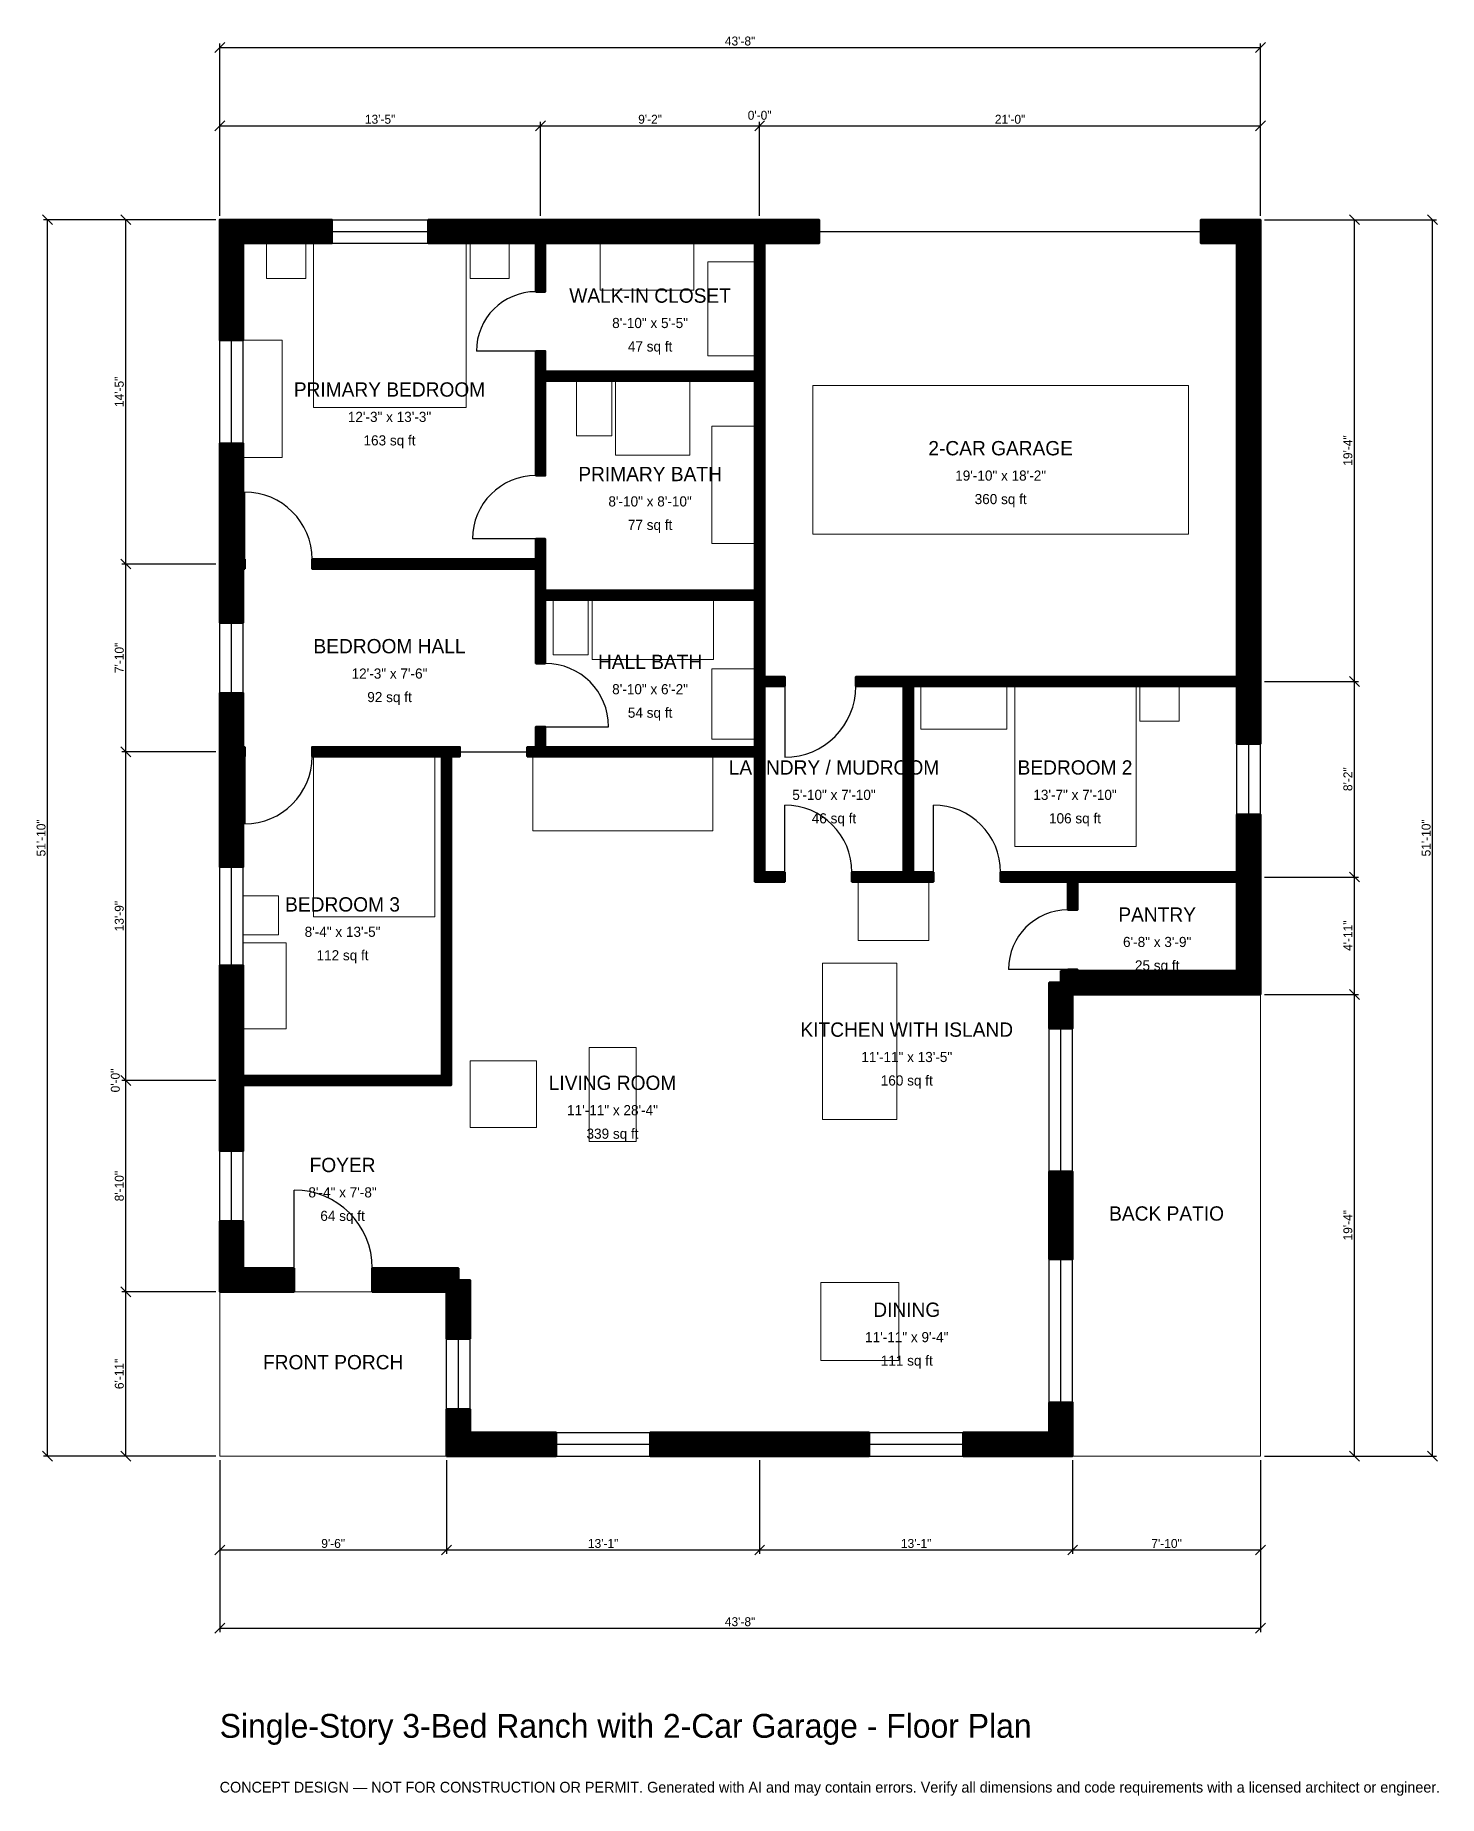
# Model space of a CAD drawing. Header units: inches. Extents: x -93 to 613, y -171 to 715.
import ezdxf
from ezdxf.enums import TextEntityAlignment as Align

# ---------------------------------------------------------------- set-up
doc = ezdxf.new("R2010")
doc.units = ezdxf.units.IN
doc.header["$MEASUREMENT"] = 0
doc.linetypes.add('DASHED', pattern=[0.6, 0.5, -0.1])
for name, color, linetype, lineweight in [('A-ANNO-DIMS', 1, 'Continuous', 13), ('A-ANNO-TEXT', 7, 'Continuous', 18), ('A-AREA-IDEN', 7, 'Continuous', 18), ('A-DOOR', 2, 'Continuous', 25), ('A-FLOR-FIXT', 9, 'Continuous', 13), ('A-FURN', 9, 'Continuous', 13), ('A-GLAZ', 4, 'Continuous', 25), ('A-SITE-PAVE', 8, 'Continuous', 13), ('A-WALL', 7, 'Continuous', 50), ('A-WALL-PATT', 8, 'Continuous', 13)]:
    doc.layers.add(name, color=color, linetype=linetype, lineweight=lineweight)
doc.dimstyles.new('PLAN', dxfattribs={"dimtxt": 4.5, "dimasz": 3, "dimexe": 2, "dimexo": 2, "dimgap": 1, "dimtad": 1, "dimdec": 0, "dimlunit": 4, "dimtsz": 2.5, "dimcen": 2.5, "dimclrd": 1, "dimclre": 1, "dimazin": 3, "dimtfac": 1, "dimtmove": 0, "dimatfit": 3})

msp = doc.modelspace()

# ---------------------------------------------------------------- hatches: boundary and pattern name
at = {"layer": 'A-WALL-PATT'}
h = msp.add_hatch(dxfattribs=at)
h.set_pattern_fill('ANSI31', color=8, scale=0.8)
h.paths.add_polyline_path([(114.1732, 23.622), (125.9843, 23.622), (125.9843, 11.811), (169.2913, 11.811), (169.2913, 0), (125.9843, 0), (125.9843, 0), (114.1732, 0), (114.1732, 0), (114.1732, 0), (114.1732, 11.811), (114.1732, 11.811), (114.1732, 23.622)])
h.paths.add_polyline_path([(114.1732, 82.6772), (76.7717, 82.6772), (76.7717, 94.4882), (120.0787, 94.4882), (120.0787, 88.5827), (125.9843, 88.5827), (125.9843, 59.0551), (114.1732, 59.0551), (114.1732, 82.6772)])
h.paths.add_polyline_path([(11.811, 82.6772), (11.811, 82.6771), (0, 82.6771), (0, 82.6771), (0, 82.6772), (0, 82.6772), (0, 94.4882), (0, 94.4882), (0, 118.1102), (11.811, 118.1102), (11.811, 94.4882), (37.4016, 94.4882), (37.4016, 82.6772), (11.811, 82.6772)])
h.paths.add_polyline_path([(0, 183.0709), (0, 186.6142), (0, 186.6142), (0, 191.3386), (0, 191.3386), (0, 194.8819), (0, 246.8504), (11.811, 246.8504), (11.811, 194.8819), (11.811, 191.3386), (111.811, 191.3386), (111.811, 351.9685), (46.4567, 351.9685), (46.4567, 356.6929), (111.811, 356.6929), (116.5354, 356.6929), (120.8661, 356.6929), (120.8661, 351.9685), (116.5354, 351.9685), (116.5354, 191.3386), (116.5354, 186.6142), (116.5354, 186.6142), (111.811, 186.6142), (111.811, 186.6142), (11.811, 186.6142), (11.811, 183.0709), (11.811, 153.5433), (0, 153.5433), (0, 183.0709)])
h.paths.add_polyline_path([(0, 348.4252), (0, 351.9685), (0, 351.9685), (0, 356.6929), (0, 356.6929), (0, 360.2362), (0, 383.8583), (11.811, 383.8583), (11.811, 360.2362), (11.811, 356.6929), (12.5984, 356.6929), (12.5984, 351.9685), (11.811, 351.9685), (11.811, 348.4252), (11.811, 296.4567), (0, 296.4567), (0, 348.4252)])
h.paths.add_polyline_path([(0, 442.9134), (0, 446.4567), (0, 446.4567), (0, 451.1811), (0, 451.1811), (0, 454.7244), (0, 509.4488), (11.811, 509.4488), (11.811, 454.7244), (11.811, 451.1811), (12.5984, 451.1811), (12.5984, 446.4567), (11.811, 446.4567), (11.811, 442.9134), (11.811, 419.2913), (0, 419.2913), (0, 442.9134)])
h.paths.add_polyline_path([(0, 610.2362), (0, 610.2362), (0, 622.0472), (0, 622.0472), (0, 622.0473), (0, 622.0473), (11.811, 622.0473), (11.811, 622.0472), (56.4961, 622.0472), (56.4961, 610.2362), (11.811, 610.2362), (11.811, 561.4173), (0, 561.4173), (0, 610.2362)])
h.paths.add_polyline_path([(155.5118, 622.0472), (159.0551, 622.0472), (159.0551, 622.0473), (163.7795, 622.0473), (163.7795, 622.0472), (167.3228, 622.0472), (265.748, 622.0472), (269.2913, 622.0472), (269.2913, 622.0473), (274.0157, 622.0473), (274.0157, 622.0472), (277.5591, 622.0472), (301.5748, 622.0472), (301.5748, 610.2362), (277.5591, 610.2362), (274.0157, 610.2362), (274.0157, 545.6693), (274.0157, 540.9449), (274.0157, 435.4331), (274.0157, 430.7087), (274.0157, 392.126), (284.252, 392.126), (284.252, 387.4016), (274.0157, 387.4016), (274.0157, 356.6929), (274.0157, 356.6929), (274.0157, 293.7008), (284.252, 293.7008), (284.252, 288.9764), (274.0157, 288.9764), (269.2913, 288.9764), (269.2913, 293.7008), (269.2913, 351.9685), (269.2913, 351.9685), (163.7795, 351.9685), (159.0551, 351.9685), (154.7244, 351.9685), (154.7244, 356.6929), (159.0551, 356.6929), (159.0551, 366.9291), (163.7795, 366.9291), (163.7795, 356.6929), (269.2913, 356.6929), (269.2913, 387.4016), (269.2913, 392.126), (269.2913, 430.7087), (163.7795, 430.7087), (163.7795, 398.8189), (159.0551, 398.8189), (159.0551, 430.7087), (159.0551, 435.4331), (159.0551, 446.4567), (46.4567, 446.4567), (46.4567, 451.1811), (159.0551, 451.1811), (159.0551, 461.4173), (163.7795, 461.4173), (163.7795, 451.1811), (163.7795, 446.4567), (163.7795, 435.4331), (269.2913, 435.4331), (269.2913, 540.9449), (163.7795, 540.9449), (163.7795, 493.3071), (159.0551, 493.3071), (159.0551, 540.9449), (159.0551, 545.6693), (159.0551, 555.9055), (163.7795, 555.9055), (163.7795, 545.6693), (269.2913, 545.6693), (269.2913, 610.2362), (265.748, 610.2362), (167.3228, 610.2362), (163.7795, 610.2362), (163.7795, 585.8268), (159.0551, 585.8268), (159.0551, 610.2362), (155.5118, 610.2362), (104.9213, 610.2362), (104.9213, 622.0472), (155.5118, 622.0472)])
h.paths.add_polyline_path([(511.811, 622.0472), (511.811, 622.0473), (523.622, 622.0473), (523.622, 622.0472), (523.6221, 622.0472), (523.6221, 610.2362), (523.622, 610.2362), (523.622, 395.6693), (523.622, 392.126), (523.6221, 392.126), (523.6221, 387.4016), (523.622, 387.4016), (523.622, 383.8583), (523.622, 358.2677), (511.811, 358.2677), (511.811, 383.8583), (511.811, 387.4016), (348.8189, 387.4016), (348.8189, 293.7008), (359.0551, 293.7008), (359.0551, 288.9764), (348.8189, 288.9764), (344.0945, 288.9764), (318.1102, 288.9764), (318.1102, 293.7008), (344.0945, 293.7008), (344.0945, 387.4016), (320.0787, 387.4016), (320.0787, 392.126), (344.0945, 392.126), (348.8189, 392.126), (511.811, 392.126), (511.811, 395.6693), (511.811, 610.2362), (493.7008, 610.2362), (493.7008, 622.0472), (511.811, 622.0472)])
h.paths.add_polyline_path([(523.622, 297.2441), (523.622, 293.7008), (523.6221, 293.7008), (523.6221, 288.9764), (523.622, 288.9764), (523.622, 285.4331), (523.622, 244.0945), (523.6221, 244.0945), (523.6221, 232.2835), (523.622, 232.2835), (523.622, 232.2834), (511.811, 232.2834), (511.811, 232.2835), (431.4961, 232.2835), (431.4961, 232.2834), (429.1339, 232.2834), (429.1339, 229.9213), (429.1339, 229.9213), (429.1339, 215.1575), (417.3228, 215.1575), (417.3228, 238.189), (423.2283, 238.189), (423.2283, 244.0945), (426.7717, 244.0945), (426.7717, 244.8819), (431.4961, 244.8819), (431.4961, 244.0945), (511.811, 244.0945), (511.811, 285.4331), (511.811, 288.9764), (431.4961, 288.9764), (431.4961, 274.8031), (426.7717, 274.8031), (426.7717, 288.9764), (392.9134, 288.9764), (392.9134, 293.7008), (426.7717, 293.7008), (431.4961, 293.7008), (511.811, 293.7008), (511.811, 297.2441), (511.811, 322.8346), (523.622, 322.8346), (523.622, 297.2441)])
h.paths.add_polyline_path([(429.1339, 131.8898), (429.1339, 120.0787), (429.1339, 99.0157), (417.3228, 99.0157), (417.3228, 120.0787), (417.3228, 131.8898), (417.3228, 143.1102), (429.1339, 143.1102), (429.1339, 131.8898)])
h.paths.add_polyline_path([(429.1339, 11.811), (429.1339, 11.811), (429.1339, 0), (429.1339, 0), (429.1339, 0), (417.3228, 0), (417.3228, 0), (374.0157, 0), (374.0157, 11.811), (417.3228, 11.811), (417.3228, 26.9685), (429.1339, 26.9685), (429.1339, 11.811)])
h.paths.add_polyline_path([(277.5591, 0), (265.748, 0), (216.5354, 0), (216.5354, 11.811), (265.748, 11.811), (277.5591, 11.811), (326.7717, 11.811), (326.7717, 0), (277.5591, 0)])

# ---------------------------------------------------------------- linework, layer by layer
at = {"layer": 'A-DOOR', "linetype": 'DASHED'}
msp.add_line((301.5748, 616.1417), (493.7008, 616.1417), dxfattribs=at)
at = {"layer": 'A-DOOR'}
for p, q in [((159.0551, 555.9055), (129.1339, 555.9055)), ((12.5984, 451.1811), (12.5984, 485.0394)), ((159.0551, 461.4173), (127.1654, 461.4173)), ((284.252, 387.4016), (284.252, 351.5748)), ((163.7795, 366.9291), (195.6693, 366.9291)), ((120.8661, 354.3307), (154.7244, 354.3307)), ((12.5984, 351.9685), (12.5984, 318.1102)), ((284.252, 293.7008), (284.252, 327.5591)), ((359.0551, 293.7008), (359.0551, 327.5591)), ((426.7717, 244.8819), (396.8504, 244.8819)), ((37.4016, 94.4882), (37.4016, 133.8583))]:
    msp.add_line(p, q, dxfattribs=at)
for centre, radius, start, end in [((159.0551, 555.9055), 29.9213, 90, 180), ((159.0551, 461.4173), 31.8898, 90, 180), ((12.5984, 451.1811), 33.8583, 0, 90), ((163.7795, 366.9291), 31.8898, 0, 90), ((284.252, 387.4016), 35.8268, 270, 360), ((12.5984, 351.9685), 33.8583, 270, 360), ((284.252, 293.7008), 33.8583, 0, 90), ((359.0551, 293.7008), 33.8583, 0, 90), ((426.7717, 244.8819), 29.9213, 90, 180), ((37.4016, 94.4882), 39.3701, 0, 90)]:
    msp.add_arc(centre, radius, start, end, dxfattribs=at)
at = {"layer": 'A-FLOR-FIXT'}
for points in [[(179.5276, 513.3858), (197.2441, 513.3858), (197.2441, 540.9449), (179.5276, 540.9449)], [(199.2126, 503.5433), (236.6142, 503.5433), (236.6142, 540.9449), (199.2126, 540.9449)], [(247.6378, 459.0551), (269.2913, 459.0551), (269.2913, 518.1102), (247.6378, 518.1102)], [(167.7165, 403.1496), (185.4331, 403.1496), (185.4331, 430.7087), (167.7165, 430.7087)], [(187.4016, 400.7874), (248.4252, 400.7874), (248.4252, 430.7087), (187.4016, 430.7087)], [(247.6378, 360.6299), (269.2913, 360.6299), (269.2913, 396.063), (247.6378, 396.063)], [(303.3465, 169.2913), (340.748, 169.2913), (340.748, 248.0315), (303.3465, 248.0315)]]:
    msp.add_lwpolyline(points, close=True, dxfattribs=at)
at = {"layer": 'A-FURN'}
for points in [[(23.622, 592.5197), (43.3071, 592.5197), (43.3071, 610.2362), (23.622, 610.2362)], [(47.2441, 527.5591), (124.0157, 527.5591), (124.0157, 610.2362), (47.2441, 610.2362)], [(125.9843, 592.5197), (145.6693, 592.5197), (145.6693, 610.2362), (125.9843, 610.2362)], [(191.3386, 586.6142), (238.5827, 586.6142), (238.5827, 610.2362), (191.3386, 610.2362)], [(245.6693, 553.5433), (269.2913, 553.5433), (269.2913, 600.7874), (245.6693, 600.7874)], [(11.811, 502.3622), (31.4961, 502.3622), (31.4961, 561.4173), (11.811, 561.4173)], [(298.4252, 463.7795), (487.4016, 463.7795), (487.4016, 538.5827), (298.4252, 538.5827)], [(352.7559, 365.748), (396.063, 365.748), (396.063, 387.4016), (352.7559, 387.4016)], [(400, 306.6929), (461.0236, 306.6929), (461.0236, 387.4016), (400, 387.4016)], [(462.9921, 369.685), (482.6772, 369.685), (482.6772, 387.4016), (462.9921, 387.4016)], [(47.2441, 271.2598), (108.2677, 271.2598), (108.2677, 351.9685), (47.2441, 351.9685)], [(157.4803, 314.5669), (248.0315, 314.5669), (248.0315, 351.9685), (157.4803, 351.9685)], [(321.2598, 259.4488), (356.6929, 259.4488), (356.6929, 288.9764), (321.2598, 288.9764)], [(11.811, 262.2047), (29.5276, 262.2047), (29.5276, 281.8898), (11.811, 281.8898)], [(11.811, 214.9606), (33.4646, 214.9606), (33.4646, 258.2677), (11.811, 258.2677)], [(185.8268, 158.2677), (209.4488, 158.2677), (209.4488, 205.5118), (185.8268, 205.5118)], [(125.9843, 165.3543), (159.4488, 165.3543), (159.4488, 198.8189), (125.9843, 198.8189)], [(302.3622, 48.0315), (341.7323, 48.0315), (341.7323, 87.4016), (302.3622, 87.4016)]]:
    msp.add_lwpolyline(points, close=True, dxfattribs=at)
at = {"layer": 'A-GLAZ'}
for p, q in [((56.4961, 622.0472), (104.9213, 622.0472)), ((56.4961, 616.1417), (104.9213, 616.1417)), ((56.4961, 610.2362), (104.9213, 610.2362)), ((0, 509.4488), (0, 561.4173)), ((5.9055, 509.4488), (5.9055, 561.4173)), ((11.811, 509.4488), (11.811, 561.4173)), ((0, 383.8583), (0, 419.2913)), ((5.9055, 383.8583), (5.9055, 419.2913)), ((11.811, 383.8583), (11.811, 419.2913)), ((511.811, 322.8346), (511.811, 358.2677)), ((517.7165, 322.8346), (517.7165, 358.2677)), ((523.622, 322.8346), (523.622, 358.2677)), ((0, 246.8504), (0, 296.4567)), ((5.9055, 246.8504), (5.9055, 296.4567)), ((11.811, 246.8504), (11.811, 296.4567)), ((417.3228, 143.1102), (417.3228, 215.1575)), ((423.2283, 143.1102), (423.2283, 215.1575)), ((429.1339, 143.1102), (429.1339, 215.1575)), ((0, 118.1102), (0, 153.5433)), ((5.9055, 118.1102), (5.9055, 153.5433)), ((11.811, 118.1102), (11.811, 153.5433)), ((417.3228, 26.9685), (417.3228, 99.0157)), ((423.2283, 26.9685), (423.2283, 99.0157)), ((429.1339, 26.9685), (429.1339, 99.0157)), ((114.1732, 23.622), (114.1732, 59.0551)), ((120.0787, 23.622), (120.0787, 59.0551)), ((125.9843, 23.622), (125.9843, 59.0551)), ((169.2913, 11.811), (216.5354, 11.811)), ((326.7717, 11.811), (374.0157, 11.811)), ((169.2913, 5.9055), (216.5354, 5.9055)), ((169.2913, 0), (216.5354, 0)), ((326.7717, 5.9055), (374.0157, 5.9055)), ((326.7717, 0), (374.0157, 0))]:
    msp.add_line(p, q, dxfattribs=at)
at = {"layer": 'A-SITE-PAVE', "linetype": 'DASHED'}
for points in [[(429.1339, 0), (523.622, 0), (523.622, 232.2835), (429.1339, 232.2835)], [(0, 0), (114.1732, 0), (114.1732, 82.6772), (0, 82.6772)]]:
    msp.add_lwpolyline(points, close=True, dxfattribs=at)
at = {"layer": 'A-WALL'}
for points in [[(0, 610.2362), (0, 610.2362), (0, 622.0472), (0, 622.0472), (0, 622.0473), (0, 622.0473), (11.811, 622.0473), (11.811, 622.0472), (56.4961, 622.0472), (56.4961, 610.2362), (11.811, 610.2362), (11.811, 561.4173), (0, 561.4173), (0, 610.2362)], [(155.5118, 622.0472), (159.0551, 622.0472), (159.0551, 622.0473), (163.7795, 622.0473), (163.7795, 622.0472), (167.3228, 622.0472), (265.748, 622.0472), (269.2913, 622.0472), (269.2913, 622.0473), (274.0157, 622.0473), (274.0157, 622.0472), (277.5591, 622.0472), (301.5748, 622.0472), (301.5748, 610.2362), (277.5591, 610.2362), (274.0157, 610.2362), (274.0157, 545.6693), (274.0157, 540.9449), (274.0157, 435.4331), (274.0157, 430.7087), (274.0157, 392.126), (284.252, 392.126), (284.252, 387.4016), (274.0157, 387.4016), (274.0157, 356.6929), (274.0157, 356.6929), (274.0157, 293.7008), (284.252, 293.7008), (284.252, 288.9764), (274.0157, 288.9764), (269.2913, 288.9764), (269.2913, 293.7008), (269.2913, 351.9685), (269.2913, 351.9685), (163.7795, 351.9685), (159.0551, 351.9685), (154.7244, 351.9685), (154.7244, 356.6929), (159.0551, 356.6929), (159.0551, 366.9291), (163.7795, 366.9291), (163.7795, 356.6929), (269.2913, 356.6929), (269.2913, 387.4016), (269.2913, 392.126), (269.2913, 430.7087), (163.7795, 430.7087), (163.7795, 398.8189), (159.0551, 398.8189), (159.0551, 430.7087), (159.0551, 435.4331), (159.0551, 446.4567), (46.4567, 446.4567), (46.4567, 451.1811), (159.0551, 451.1811), (159.0551, 461.4173), (163.7795, 461.4173), (163.7795, 451.1811), (163.7795, 446.4567), (163.7795, 435.4331), (269.2913, 435.4331), (269.2913, 540.9449), (163.7795, 540.9449), (163.7795, 493.3071), (159.0551, 493.3071), (159.0551, 540.9449), (159.0551, 545.6693), (159.0551, 555.9055), (163.7795, 555.9055), (163.7795, 545.6693), (269.2913, 545.6693), (269.2913, 610.2362), (265.748, 610.2362), (167.3228, 610.2362), (163.7795, 610.2362), (163.7795, 585.8268), (159.0551, 585.8268), (159.0551, 610.2362), (155.5118, 610.2362), (104.9213, 610.2362), (104.9213, 622.0472), (155.5118, 622.0472)], [(511.811, 622.0472), (511.811, 622.0473), (523.622, 622.0473), (523.622, 622.0472), (523.6221, 622.0472), (523.6221, 610.2362), (523.622, 610.2362), (523.622, 395.6693), (523.622, 392.126), (523.6221, 392.126), (523.6221, 387.4016), (523.622, 387.4016), (523.622, 383.8583), (523.622, 358.2677), (511.811, 358.2677), (511.811, 383.8583), (511.811, 387.4016), (348.8189, 387.4016), (348.8189, 293.7008), (359.0551, 293.7008), (359.0551, 288.9764), (348.8189, 288.9764), (344.0945, 288.9764), (318.1102, 288.9764), (318.1102, 293.7008), (344.0945, 293.7008), (344.0945, 387.4016), (320.0787, 387.4016), (320.0787, 392.126), (344.0945, 392.126), (348.8189, 392.126), (511.811, 392.126), (511.811, 395.6693), (511.811, 610.2362), (493.7008, 610.2362), (493.7008, 622.0472), (511.811, 622.0472)], [(0, 442.9134), (0, 446.4567), (0, 446.4567), (0, 451.1811), (0, 451.1811), (0, 454.7244), (0, 509.4488), (11.811, 509.4488), (11.811, 454.7244), (11.811, 451.1811), (12.5984, 451.1811), (12.5984, 446.4567), (11.811, 446.4567), (11.811, 442.9134), (11.811, 419.2913), (0, 419.2913), (0, 442.9134)], [(0, 348.4252), (0, 351.9685), (0, 351.9685), (0, 356.6929), (0, 356.6929), (0, 360.2362), (0, 383.8583), (11.811, 383.8583), (11.811, 360.2362), (11.811, 356.6929), (12.5984, 356.6929), (12.5984, 351.9685), (11.811, 351.9685), (11.811, 348.4252), (11.811, 296.4567), (0, 296.4567), (0, 348.4252)], [(0, 183.0709), (0, 186.6142), (0, 186.6142), (0, 191.3386), (0, 191.3386), (0, 194.8819), (0, 246.8504), (11.811, 246.8504), (11.811, 194.8819), (11.811, 191.3386), (111.811, 191.3386), (111.811, 351.9685), (46.4567, 351.9685), (46.4567, 356.6929), (111.811, 356.6929), (116.5354, 356.6929), (120.8661, 356.6929), (120.8661, 351.9685), (116.5354, 351.9685), (116.5354, 191.3386), (116.5354, 186.6142), (116.5354, 186.6142), (111.811, 186.6142), (111.811, 186.6142), (11.811, 186.6142), (11.811, 183.0709), (11.811, 153.5433), (0, 153.5433), (0, 183.0709)], [(523.622, 297.2441), (523.622, 293.7008), (523.6221, 293.7008), (523.6221, 288.9764), (523.622, 288.9764), (523.622, 285.4331), (523.622, 244.0945), (523.6221, 244.0945), (523.6221, 232.2835), (523.622, 232.2835), (523.622, 232.2834), (511.811, 232.2834), (511.811, 232.2835), (431.4961, 232.2835), (431.4961, 232.2834), (429.1339, 232.2834), (429.1339, 229.9213), (429.1339, 229.9213), (429.1339, 215.1575), (417.3228, 215.1575), (417.3228, 238.189), (423.2283, 238.189), (423.2283, 244.0945), (426.7717, 244.0945), (426.7717, 244.8819), (431.4961, 244.8819), (431.4961, 244.0945), (511.811, 244.0945), (511.811, 285.4331), (511.811, 288.9764), (431.4961, 288.9764), (431.4961, 274.8031), (426.7717, 274.8031), (426.7717, 288.9764), (392.9134, 288.9764), (392.9134, 293.7008), (426.7717, 293.7008), (431.4961, 293.7008), (511.811, 293.7008), (511.811, 297.2441), (511.811, 322.8346), (523.622, 322.8346), (523.622, 297.2441)], [(429.1339, 131.8898), (429.1339, 120.0787), (429.1339, 99.0157), (417.3228, 99.0157), (417.3228, 120.0787), (417.3228, 131.8898), (417.3228, 143.1102), (429.1339, 143.1102), (429.1339, 131.8898)], [(11.811, 82.6772), (11.811, 82.6771), (0, 82.6771), (0, 82.6771), (0, 82.6772), (0, 82.6772), (0, 94.4882), (0, 94.4882), (0, 118.1102), (11.811, 118.1102), (11.811, 94.4882), (37.4016, 94.4882), (37.4016, 82.6772), (11.811, 82.6772)], [(114.1732, 82.6772), (76.7717, 82.6772), (76.7717, 94.4882), (120.0787, 94.4882), (120.0787, 88.5827), (125.9843, 88.5827), (125.9843, 59.0551), (114.1732, 59.0551), (114.1732, 82.6772)], [(429.1339, 11.811), (429.1339, 11.811), (429.1339, 0), (429.1339, 0), (429.1339, 0), (417.3228, 0), (417.3228, 0), (374.0157, 0), (374.0157, 11.811), (417.3228, 11.811), (417.3228, 26.9685), (429.1339, 26.9685), (429.1339, 11.811)], [(114.1732, 23.622), (125.9843, 23.622), (125.9843, 11.811), (169.2913, 11.811), (169.2913, 0), (125.9843, 0), (125.9843, 0), (114.1732, 0), (114.1732, 0), (114.1732, 0), (114.1732, 11.811), (114.1732, 11.811), (114.1732, 23.622)], [(277.5591, 0), (265.748, 0), (216.5354, 0), (216.5354, 11.811), (265.748, 11.811), (277.5591, 11.811), (326.7717, 11.811), (326.7717, 0), (277.5591, 0)]]:
    msp.add_lwpolyline(points, close=True, dxfattribs=at)

# ---------------------------------------------------------------- texts
at = {"layer": 'A-ANNO-TEXT'}
for s, height, p in [('Single-Story 3-Bed Ranch with 2-Car Garage - Floor Plan', 12, (0, -141.7323)), ('CONCEPT DESIGN — NOT FOR CONSTRUCTION OR PERMIT. Generated with AI and may contain errors. Verify all dimensions and code requirements with a licensed architect or engineer.', 5.4, (0, -169.2913))]:
    msp.add_text(s, height=height, dxfattribs=at).set_placement(p)
at = {"layer": 'A-AREA-IDEN'}
for s, height, p in [('WALK-IN CLOSET', 7.2, (216.5354, 583.8583)), ('8\'-10" x 5\'-5"', 5.1, (216.5354, 570.0787)), ('47 sq ft', 5.1, (216.5354, 558.2677)), ('PRIMARY BEDROOM', 7.2, (85.4331, 536.6142)), ('12\'-3" x 13\'-3"', 5.1, (85.4331, 522.8346)), ('163 sq ft', 5.1, (85.4331, 511.0236)), ('2-CAR GARAGE', 7.2, (392.9134, 507.0866)), ('PRIMARY BATH', 7.2, (216.5354, 494.0945)), ('19\'-10" x 18\'-2"', 5.1, (392.9134, 493.3071)), ('8\'-10" x 8\'-10"', 5.1, (216.5354, 480.315)), ('360 sq ft', 5.1, (392.9134, 481.4961)), ('77 sq ft', 5.1, (216.5354, 468.5039)), ('BEDROOM HALL', 7.2, (85.4331, 407.4803)), ('HALL BATH', 7.2, (216.5354, 399.6063)), ('12\'-3" x 7\'-6"', 5.1, (85.4331, 393.7008)), ('92 sq ft', 5.1, (85.4331, 381.8898)), ('8\'-10" x 6\'-2"', 5.1, (216.5354, 385.8268)), ('54 sq ft', 5.1, (216.5354, 374.0157)), ('LAUNDRY / MUDROOM', 7.2, (309.0551, 346.4567)), ('BEDROOM 2', 7.2, (430.315, 346.4567)), ('5\'-10" x 7\'-10"', 5.1, (309.0551, 332.6772)), ('13\'-7" x 7\'-10"', 5.1, (430.315, 332.6772)), ('46 sq ft', 5.1, (309.0551, 320.8661)), ('106 sq ft', 5.1, (430.315, 320.8661)), ('BEDROOM 3', 7.2, (61.811, 277.5591)), ('PANTRY', 7.2, (471.6535, 272.4409)), ('8\'-4" x 13\'-5"', 5.1, (61.811, 263.7795)), ('6\'-8" x 3\'-9"', 5.1, (471.6535, 258.6614)), ('112 sq ft', 5.1, (61.811, 251.9685)), ('25 sq ft', 5.1, (471.6535, 246.8504)), ('KITCHEN WITH ISLAND', 7.2, (345.6693, 214.5669)), ('11\'-11" x 13\'-5"', 5.1, (345.6693, 200.7874)), ('LIVING ROOM', 7.2, (197.6378, 187.7953)), ('160 sq ft', 5.1, (345.6693, 188.9764)), ('11\'-11" x 28\'-4"', 5.1, (197.6378, 174.0157)), ('339 sq ft', 5.1, (197.6378, 162.2047)), ('FOYER', 7.2, (61.811, 146.4567)), ('8\'-4" x 7\'-8"', 5.1, (61.811, 132.6772)), ('BACK PATIO', 7.2, (476.378, 122.0472)), ('64 sq ft', 5.1, (61.811, 120.8661)), ('DINING', 7.2, (345.6693, 73.622)), ('11\'-11" x 9\'-4"', 5.1, (345.6693, 59.8425)), ('FRONT PORCH', 7.2, (57.0866, 47.2441)), ('111 sq ft', 5.1, (345.6693, 48.0315))]:
    msp.add_text(s, height=height, dxfattribs=at).set_placement(p, align=Align.MIDDLE_CENTER)

# ---------------------------------------------------------------- dimensions: what is measured, and where the dimension line sits
at = {"layer": 'A-ANNO-DIMS'}
for base, p1, p2, text in [((0, 708.6614), (0, 622.0472), (523.622, 622.0472), '43\'-8"'), ((0, 669.2913), (0, 622.0472), (161.4173, 622.0472), '13\'-5"'), ((161.4173, 669.2913), (161.4173, 622.0472), (271.6535, 622.0472), '9\'-2"'), ((271.6535, 669.2913), (271.6535, 622.0472), (271.6535, 622.0472), '0\'-0"'), ((271.6535, 669.2913), (271.6535, 622.0472), (523.622, 622.0472), '21\'-0"'), ((0, -47.2441), (0, 0), (114.1732, 0), '9\'-6"'), ((0, -86.6142), (0, 0), (523.622, 0), '43\'-8"'), ((114.1732, -47.2441), (114.1732, 0), (271.6535, 0), '13\'-1"'), ((271.6535, -47.2441), (271.6535, 0), (429.1339, 0), '13\'-1"'), ((429.1339, -47.2441), (429.1339, 0), (523.622, 0), '7\'-10"')]:
    msp.add_linear_dim(base=base, p1=p1, p2=p2, text=text, dimstyle='PLAN', dxfattribs=at).render()
for base, p1, p2, text in [((-86.6142, 0), (0, 0), (0, 622.0472), '51\'-10"'), ((-47.2441, 448.8189), (0, 448.8189), (0, 622.0472), '14\'-5"'), ((570.8661, 389.7638), (523.622, 389.7638), (523.622, 622.0472), '19\'-4"'), ((610.2362, 0), (523.622, 0), (523.622, 622.0472), '51\'-10"'), ((-47.2441, 354.3307), (0, 354.3307), (0, 448.8189), '7\'-10"'), ((570.8661, 291.3386), (523.622, 291.3386), (523.622, 389.7638), '8\'-2"'), ((-47.2441, 188.9764), (0, 188.9764), (0, 354.3307), '13\'-9"'), ((570.8661, 232.2835), (523.622, 232.2835), (523.622, 291.3386), '4\'-11"'), ((570.8661, 0), (523.622, 0), (523.622, 232.2835), '19\'-4"'), ((-47.2441, 188.9764), (0, 188.9764), (0, 188.9764), '0\'-0"'), ((-47.2441, 82.6772), (0, 82.6772), (0, 188.9764), '8\'-10"'), ((-47.2441, 0), (0, 0), (0, 82.6772), '6\'-11"')]:
    msp.add_linear_dim(base=base, p1=p1, p2=p2, angle=90, text=text, dimstyle='PLAN', dxfattribs=at).render()

doc.saveas('drawing.dxf')
